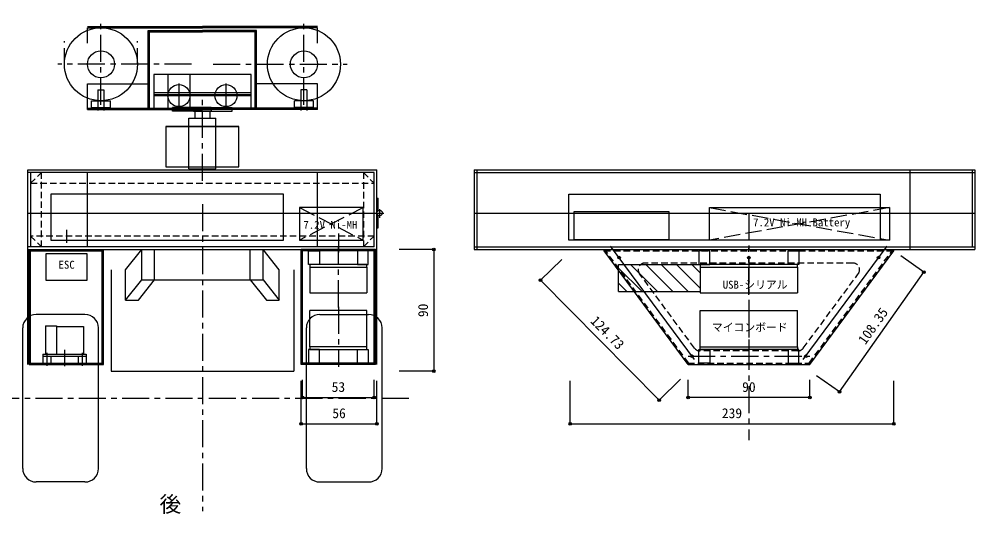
# Model space of a CAD drawing. Units: millimetres, scale not verified. Extents: x -511 to 749, y -380 to 307.
# Drawn here: x 43 to 749, y -380 to -14 of the extents above; entities that cross this region are included whole.
import ezdxf
from ezdxf.enums import TextEntityAlignment as Align

# ---------------------------------------------------------------- set-up
doc = ezdxf.new("R2010")
doc.units = ezdxf.units.MM
doc.header["$LTSCALE"] = 4
doc.header["$PDMODE"] = 32
doc.header["$PDSIZE"] = 2
for name, pattern in [('CHAIN1', [8, 5, -1, 1, -1]), ('DASHED1', [1.8, 1.2, -0.6]), ('DASHED3', [4, 3, -1])]:
    doc.linetypes.add(name, pattern=pattern)
for name, color, linetype in [('0-0', 7, 'Continuous'), ('0-1', 7, 'Continuous'), ('0-2', 6, 'Continuous'), ('0-3', 3, 'Continuous'), ('0-4', 7, 'Continuous'), ('0-7', 7, 'Continuous'), ('0-8', 7, 'DASHED3'), ('0-9', 6, 'Continuous'), ('0-A', 7, 'Continuous'), ('0-B', 7, 'Continuous'), ('0-C', 4, 'Continuous'), ('0-D', 3, 'Continuous'), ('0-E', 7, 'Continuous'), ('0-F', 4, 'Continuous')]:
    doc.layers.add(name, color=color, linetype=linetype)
doc.styles.add('ＭＳ ゴシック', font='')
doc.styles.get('ＭＳ ゴシック').set_extended_font_data('MS Gothic')

msp = doc.modelspace()

# ---------------------------------------------------------------- linework, layer by layer
at = {"layer": '0-0', "color": 4, "linetype": 'CHAIN1'}
for p, q in [((178.607, -151.059), (178.607, -378.243)), ((23.26, -294.732), (333.056, -294.732))]:
    msp.add_line(p, q, dxfattribs=at)
at = {"layer": '0-0'}
for p, q in [((121.807, -199.732), (133.807, -184.732)), ((133.807, -184.732), (223.407, -184.732)), ((143.307, -207.132), (143.307, -184.732)), ((213.907, -207.132), (213.907, -184.732)), ((223.407, -207.132), (223.407, -184.732)), ((235.407, -199.732), (223.407, -184.732)), ((111.107, -199.732), (111.107, -274.732)), ((121.807, -222.132), (121.807, -199.732)), ((235.407, -222.132), (235.407, -199.732)), ((246.107, -199.732), (246.107, -274.732)), ((133.807, -207.132), (223.407, -207.132)), ((223.407, -207.132), (235.407, -222.132)), ((91.807, -232.732), (55.807, -232.732)), ((265.407, -232.732), (301.407, -232.732)), ((45.807, -346.732), (45.807, -242.732)), ((101.807, -346.732), (101.807, -242.732)), ((255.407, -346.732), (255.407, -242.732)), ((311.407, -346.732), (311.407, -242.732)), ((111.107, -274.732), (246.107, -274.732)), ((91.807, -356.732), (55.807, -356.732)), ((265.407, -356.732), (301.407, -356.732))]:
    msp.add_line(p, q, dxfattribs=at)
for points in [[(121.807, -222.132), (133.807, -207.132), (133.807, -184.732)], [(121.807, -222.132), (131.307, -222.132), (143.307, -207.132)], [(213.907, -207.132), (225.907, -222.132), (235.407, -222.132)]]:
    msp.add_lwpolyline(points, dxfattribs=at)
for centre, start, end in [((55.807, -242.732), 90, 180), ((91.807, -242.732), 0, 90), ((265.407, -242.732), 90, 180), ((301.407, -242.732), 0, 90), ((55.807, -346.732), 180, 270), ((91.807, -346.732), 270, 0), ((265.407, -346.732), 180, 270), ((301.407, -346.732), 270, 0)]:
    msp.add_arc(centre, 10, start, end, dxfattribs=at)
at = {"layer": '0-1'}
for p, q in [((49.607, -184.732), (49.607, -125.732)), ((49.607, -125.732), (307.607, -125.732)), ((307.607, -184.732), (307.607, -125.732)), ((379.48, -125.732), (749.48, -125.732)), ((379.48, -125.732), (379.48, -184.732)), ((381.48, -125.732), (381.48, -184.732)), ((701.48, -125.732), (701.48, -184.732)), ((747.48, -125.732), (747.48, -182.732)), ((749.48, -125.732), (749.48, -184.732)), ((305.607, -127.732), (49.607, -127.732)), ((51.607, -127.732), (51.607, -182.732)), ((93.607, -182.732), (93.607, -127.732)), ((263.607, -182.732), (263.607, -127.732)), ((305.607, -182.732), (305.607, -127.732)), ((379.48, -127.732), (749.48, -127.732)), ((307.607, -146.732), (308.407, -146.732)), ((308.407, -156.132), (308.407, -146.732)), ((49.607, -157.732), (307.607, -157.732)), ((308.407, -168.732), (308.407, -159.332)), ((379.48, -157.732), (749.48, -157.732)), ((307.607, -168.732), (308.407, -168.732)), ((305.607, -182.732), (49.607, -182.732)), ((379.48, -182.732), (749.48, -182.732)), ((49.607, -184.732), (307.607, -184.732)), ((379.48, -184.732), (749.48, -184.732))]:
    msp.add_line(p, q, dxfattribs=at)
at = {"layer": '0-1', "linetype": 'DASHED1'}
for p, q in [((51.607, -135.732), (59.607, -127.732)), ((59.607, -182.732), (59.607, -127.732)), ((297.607, -127.732), (305.607, -135.732)), ((297.607, -127.732), (297.607, -182.732)), ((51.607, -135.732), (305.607, -135.732)), ((51.607, -174.732), (59.607, -182.732)), ((305.607, -174.732), (51.607, -174.732)), ((297.607, -182.732), (305.607, -174.732))]:
    msp.add_line(p, q, dxfattribs=at)
at = {"layer": '0-1', "color": 4, "linetype": 'CHAIN1'}
for p, q in [((309.607, -161.258), (309.607, -154.787)), ((307.607, -157.732), (312.728, -157.732))]:
    msp.add_line(p, q, dxfattribs=at)
at = {"layer": '0-1'}
msp.add_circle((309.607, -157.732), 2, dxfattribs=at)
at = {"layer": '0-2', "linetype": 'CHAIN1'}
msp.add_line((582.48, -157.828), (582.48, -325.697), dxfattribs=at)
at = {"layer": '0-2', "color": 4, "linetype": 'CHAIN1'}
for p, q in [((78.107, -170.129), (78.107, -179.868)), ((279.107, -172.832), (279.107, -187.001)), ((537.48, -263.732), (627.48, -263.732))]:
    msp.add_line(p, q, dxfattribs=at)
at = {"layer": '0-2', "color": 4}
for p, q in [((542.308, -266.169), (480.308, -182.169)), ((622.653, -266.169), (684.653, -182.169))]:
    msp.add_line(p, q, dxfattribs=at)
at = {"layer": '0-2'}
for p, q in [((49.607, -269.732), (49.607, -184.732)), ((50.607, -184.732), (105.607, -184.732)), ((50.607, -269.732), (50.607, -184.732)), ((51.607, -269.732), (51.607, -184.732)), ((51.607, -185.732), (104.607, -185.732)), ((104.607, -269.732), (104.607, -184.732)), ((105.607, -269.732), (105.607, -184.732)), ((306.607, -184.732), (251.607, -184.732)), ((251.607, -269.732), (251.607, -184.732)), ((252.607, -269.732), (252.607, -184.732)), ((305.607, -185.732), (252.607, -185.732)), ((305.607, -269.732), (305.607, -184.732)), ((306.607, -269.732), (306.607, -184.732)), ((307.607, -269.732), (307.607, -184.732)), ((475.48, -185.732), (475.48, -184.732)), ((475.48, -184.732), (689.48, -184.732)), ((537.48, -269.732), (475.48, -185.732)), ((627.48, -269.732), (689.48, -185.732)), ((689.48, -185.732), (689.48, -184.732)), ((50.607, -269.732), (105.607, -269.732)), ((51.607, -268.732), (104.607, -268.732)), ((306.607, -269.732), (251.607, -269.732)), ((305.607, -268.732), (252.607, -268.732)), ((537.48, -269.732), (537.48, -268.732)), ((537.48, -269.732), (627.48, -269.732)), ((627.48, -269.732), (627.48, -268.732))]:
    msp.add_line(p, q, dxfattribs=at)
at = {"layer": '0-2', "linetype": 'DASHED1'}
for p, q in [((475.48, -185.732), (689.48, -185.732)), ((537.985, -268.732), (476.723, -185.732)), ((626.976, -268.732), (688.237, -185.732)), ((659.261, -194.732), (505.7, -194.732)), ((542.272, -257.702), (501.677, -202.702)), ((622.688, -257.702), (663.284, -202.702)), ((618.665, -259.732), (546.295, -259.732)), ((537.48, -268.732), (627.48, -268.732))]:
    msp.add_line(p, q, dxfattribs=at)
at = {"layer": '0-2'}
for centre in [(486.628, -190.732), (582.48, -190.732), (678.332, -190.732), (540.509, -263.732), (624.452, -263.732)]:
    msp.add_circle(centre, 1, dxfattribs=at)
at = {"layer": '0-2', "linetype": 'DASHED1'}
for centre, start, end in [((505.7, -199.732), 90, 216.43086), ((659.261, -199.732), 323.56914, 90), ((546.295, -254.732), 216.43086, 270), ((618.665, -254.732), 270, 323.56914)]:
    msp.add_arc(centre, 5, start, end, dxfattribs=at)
at = {"layer": '0-3'}
for p, q in [((93.607, -19.632), (178.607, -19.632)), ((93.607, -32.067), (93.607, -20.632)), ((93.607, -20.632), (178.607, -20.632)), ((263.607, -19.632), (178.607, -19.632)), ((263.607, -20.632), (178.607, -20.632)), ((263.607, -32.067), (263.607, -20.632)), ((138.607, -80.132), (138.607, -22.632)), ((138.607, -22.632), (178.607, -22.632)), ((138.607, -23.632), (178.607, -23.632)), ((139.607, -80.132), (139.607, -23.632)), ((218.607, -22.632), (178.607, -22.632)), ((218.607, -23.632), (178.607, -23.632)), ((217.607, -80.132), (217.607, -23.632)), ((218.607, -80.132), (218.607, -22.632)), ((93.607, -81.132), (93.607, -62.132)), ((93.607, -62.132), (138.607, -62.132)), ((263.607, -62.132), (218.607, -62.132)), ((263.607, -81.132), (263.607, -62.132)), ((101.357, -66.632), (101.357, -81.796)), ((101.357, -66.632), (105.857, -66.632)), ((105.857, -66.632), (105.857, -81.796)), ((251.357, -66.632), (251.357, -81.796)), ((255.857, -66.632), (251.357, -66.632)), ((255.857, -66.632), (255.857, -81.796)), ((110.607, -80.132), (110.607, -74.632)), ((246.607, -80.132), (246.607, -74.632)), ((93.607, -80.132), (178.607, -80.132)), ((93.607, -81.132), (178.607, -81.132)), ((96.607, -79.632), (110.607, -79.632)), ((263.607, -80.132), (178.607, -80.132)), ((263.607, -81.132), (178.607, -81.132)), ((260.607, -79.632), (246.607, -79.632))]:
    msp.add_line(p, q, dxfattribs=at)
at = {"layer": '0-3', "color": 4, "linetype": 'DASHED3'}
for p, q in [((76.607, -47.632), (76.607, -30.504)), ((130.607, -47.632), (130.607, -30.504))]:
    msp.add_line(p, q, dxfattribs=at)
at = {"layer": '0-3'}
for points in [[(96.607, -80.132), (96.607, -74.632), (110.607, -74.632)], [(260.607, -80.132), (260.607, -74.632), (246.607, -74.632)]]:
    msp.add_lwpolyline(points, dxfattribs=at)
at = {"layer": '0-4'}
for p, q in [((153.107, -55.132), (153.107, -80.132)), ((169.357, -55.132), (169.357, -80.132)), ((142.607, -68.532), (214.607, -68.532)), ((142.607, -70.132), (214.607, -70.132))]:
    msp.add_line(p, q, dxfattribs=at)
at = {"layer": '0-4', "color": 3}
for p, q in [((161.232, -61.949), (161.232, -78.419)), ((195.982, -61.949), (195.982, -78.419)), ((142.607, -70.857), (214.607, -70.857))]:
    msp.add_line(p, q, dxfattribs=at)
at = {"layer": '0-4'}
msp.add_lwpolyline([(142.607, -80.132), (214.607, -80.132), (214.607, -55.132), (142.607, -55.132)], close=True, dxfattribs=at)
at = {"layer": '0-4', "color": 3}
for centre in [(161.232, -70.857), (195.982, -70.857)]:
    msp.add_circle(centre, 8.125, dxfattribs=at)
at = {"layer": '0-7'}
msp.add_lwpolyline([(93.066, -207.553), (63.066, -207.553), (63.066, -187.553), (93.066, -187.553)], close=True, dxfattribs=at)
at = {"layer": '0-8'}
for p, q in [((250.385, -153.732), (297.385, -177.732)), ((297.385, -153.732), (250.385, -177.732)), ((686.335, -153.732), (553.335, -177.732)), ((553.335, -153.732), (686.335, -177.732))]:
    msp.add_line(p, q, dxfattribs=at)
at = {"layer": '0-8', "linetype": 'Continuous'}
for points in [[(250.385, -153.732), (250.385, -177.732), (297.385, -177.732), (297.385, -153.732)], [(686.335, -177.732), (553.335, -177.732), (553.335, -153.732), (686.335, -153.732)], [(523.316, -177.52), (453.316, -177.52), (453.316, -156.52), (523.316, -156.52)]]:
    msp.add_lwpolyline(points, close=True, dxfattribs=at)
at = {"layer": '0-9', "linetype": 'CHAIN1'}
for p, q in [((103.607, -77.768), (103.607, -14.218)), ((253.607, -77.768), (253.607, -14.218)), ((170.607, -47.632), (71.716, -47.632)), ((186.607, -47.632), (285.498, -47.632))]:
    msp.add_line(p, q, dxfattribs=at)
at = {"layer": '0-9', "color": 7}
for p, q in [((205.607, -93.653), (151.607, -93.653)), ((151.607, -93.653), (151.607, -123.653)), ((151.607, -93.653), (205.607, -93.653))]:
    msp.add_line(p, q, dxfattribs=at)
msp.add_lwpolyline([(151.607, -123.653), (205.607, -123.653), (205.607, -93.653)], dxfattribs=at)
at = {"layer": '0-9'}
for centre, radius in [((103.607, -47.632), 27), ((253.607, -47.632), 27), ((103.607, -47.632), 10), ((253.607, -47.632), 10)]:
    msp.add_circle(centre, radius, dxfattribs=at)
at = {"layer": '0-A', "color": 4, "linetype": 'CHAIN1'}
msp.add_line((178.607, -134.018), (178.607, -70.397), dxfattribs=at)
at = {"layer": '0-A'}
for p, q in [((185.107, -79.632), (156.607, -79.632)), ((156.607, -82.232), (156.607, -79.632)), ((185.107, -82.232), (156.607, -82.232)), ((172.107, -79.632), (200.607, -79.632)), ((172.107, -79.632), (172.107, -82.232)), ((172.107, -82.232), (200.607, -82.232)), ((173.107, -82.232), (173.107, -87.632)), ((184.107, -82.232), (184.107, -87.632)), ((185.107, -79.632), (185.107, -82.232)), ((200.607, -82.232), (200.607, -79.632)), ((168.607, -87.632), (188.607, -87.632)), ((168.607, -125.132), (168.607, -87.632)), ((188.607, -125.132), (188.607, -87.632)), ((168.607, -125.132), (188.607, -125.132))]:
    msp.add_line(p, q, dxfattribs=at)
at = {"layer": '0-B'}
for points in [[(66.607, -177.732), (238.607, -177.732), (238.607, -143.732), (66.607, -143.732)], [(679.48, -177.732), (449.48, -177.732), (449.48, -143.732), (679.48, -143.732)]]:
    msp.add_lwpolyline(points, close=True, dxfattribs=at)
at = {"layer": '0-C', "linetype": 'CHAIN1'}
for p, q in [((279.107, -227.515), (279.107, -183.049)), ((582.48, -218.328), (582.48, -183.606))]:
    msp.add_line(p, q, dxfattribs=at)
at = {"layer": '0-C'}
for p, q in [((486.224, -195.862), (546.224, -195.862)), ((486.224, -215.862), (486.224, -195.862)), ((514.993, -215.862), (494.993, -195.862)), ((526.306, -215.862), (506.306, -195.862)), ((537.62, -215.862), (517.62, -195.862)), ((546.224, -213.153), (528.934, -195.862)), ((546.224, -201.839), (540.248, -195.862)), ((546.48, -195.732), (546.48, -197.732)), ((618.48, -195.732), (546.48, -195.732)), ((546.48, -197.732), (618.48, -197.732)), ((546.48, -197.732), (546.48, -216.732)), ((618.48, -197.732), (618.48, -195.732)), ((618.48, -197.732), (618.48, -216.732)), ((258.107, -197.798), (258.107, -216.798)), ((300.107, -197.798), (300.107, -216.798)), ((503.679, -215.862), (486.224, -198.407)), ((492.365, -215.862), (486.224, -209.721)), ((258.107, -216.798), (300.107, -216.798)), ((486.224, -215.862), (546.224, -215.862)), ((546.48, -216.732), (618.48, -216.732))]:
    msp.add_line(p, q, dxfattribs=at)
for points in [[(265.107, -195.798), (257.107, -195.798), (257.107, -185.798), (265.107, -185.798)], [(293.107, -195.798), (301.107, -195.798), (301.107, -185.798), (293.107, -185.798)], [(545.48, -195.732), (553.48, -195.732), (553.48, -185.732), (545.48, -185.732)], [(619.48, -195.732), (611.48, -195.732), (611.48, -185.732), (619.48, -185.732)], [(258.107, -197.798), (300.107, -197.798), (300.107, -195.798), (258.107, -195.798)]]:
    msp.add_lwpolyline(points, close=True, dxfattribs=at)
at = {"layer": '0-D'}
for p, q in [((258.107, -256.732), (258.107, -229.732)), ((300.107, -229.732), (258.107, -229.732)), ((300.107, -256.732), (300.107, -229.732)), ((546.48, -229.732), (618.48, -229.732)), ((546.48, -256.732), (546.48, -229.732)), ((618.48, -256.732), (618.48, -229.732)), ((546.48, -256.732), (618.48, -256.732)), ((546.48, -258.732), (546.48, -256.732)), ((618.48, -258.732), (546.48, -258.732)), ((618.48, -256.732), (618.48, -258.732))]:
    msp.add_line(p, q, dxfattribs=at)
at = {"layer": '0-D', "linetype": 'CHAIN1'}
for p, q in [((279.107, -227.016), (279.107, -271.481)), ((582.48, -227.199), (582.48, -271.481))]:
    msp.add_line(p, q, dxfattribs=at)
at = {"layer": '0-D'}
for points in [[(265.107, -258.732), (257.107, -258.732), (257.107, -268.732), (265.107, -268.732)], [(300.107, -256.732), (258.107, -256.732), (258.107, -258.732), (300.107, -258.732)], [(293.107, -258.732), (301.107, -258.732), (301.107, -268.732), (293.107, -268.732)], [(545.48, -258.732), (553.48, -258.732), (553.48, -268.732), (545.48, -268.732)], [(619.48, -258.732), (611.48, -258.732), (611.48, -268.732), (619.48, -268.732)]]:
    msp.add_lwpolyline(points, close=True, dxfattribs=at)
at = {"layer": '0-E'}
for p, q in [((62.669, -241.232), (62.669, -262.232)), ((62.669, -241.232), (70.669, -241.232)), ((70.669, -241.232), (70.669, -262.232)), ((70.669, -241.732), (90.669, -241.732)), ((90.669, -241.732), (90.669, -262.232)), ((60.669, -262.232), (60.669, -263.732)), ((60.669, -262.232), (60.669, -263.732)), ((60.669, -263.732), (92.669, -263.732)), ((60.669, -263.732), (60.669, -268.732)), ((66.669, -263.732), (66.669, -268.732)), ((86.669, -263.732), (86.669, -268.732)), ((92.669, -263.732), (92.669, -268.732))]:
    msp.add_line(p, q, dxfattribs=at)
at = {"layer": '0-E', "color": 4, "linetype": 'CHAIN1'}
for p, q in [((63.669, -261.079), (63.669, -270.713)), ((76.669, -258.824), (76.669, -270.965)), ((89.669, -261.079), (89.669, -270.713))]:
    msp.add_line(p, q, dxfattribs=at)
at = {"layer": '0-E'}
msp.add_lwpolyline([(60.669, -262.232), (92.669, -262.232), (92.669, -263.732)], dxfattribs=at)
at = {"layer": '0-F'}
for p, q in [((349.527, -184.732), (323.926, -184.732)), ((349.527, -184.732), (349.527, -274.732)), ((711.819, -201.471), (694.804, -189.483)), ((428.544, -207.42), (444.132, -192.009)), ((649.413, -290.047), (711.819, -201.471)), ((428.544, -207.42), (516.239, -296.123)), ((349.527, -274.732), (323.926, -274.732)), ((251.607, -313.698), (251.607, -281.902)), ((252.607, -294.29), (252.607, -281.076)), ((305.607, -294.29), (305.607, -281.076)), ((307.607, -313.698), (307.607, -281.902)), ((450.48, -313.698), (450.48, -281.902)), ((516.239, -296.123), (531.827, -280.712)), ((537.48, -294.29), (537.48, -281.076)), ((627.48, -294.29), (627.48, -281.076)), ((649.413, -290.047), (632.398, -278.059)), ((689.48, -313.698), (689.48, -281.902)), ((252.607, -294.29), (305.607, -294.29)), ((627.48, -294.29), (537.48, -294.29)), ((251.607, -313.698), (307.607, -313.698)), ((450.48, -313.698), (689.48, -313.698))]:
    msp.add_line(p, q, dxfattribs=at)
for p in [(349.527, -184.732), (711.819, -201.471), (428.544, -207.42), (349.527, -274.732), (649.413, -290.047), (252.607, -294.29), (305.607, -294.29), (516.239, -296.123), (537.48, -294.29), (627.48, -294.29), (251.607, -313.698), (307.607, -313.698), (450.48, -313.698), (689.48, -313.698)]:
    msp.add_point(p, dxfattribs=at)

# ---------------------------------------------------------------- texts
at = {"layer": '0-0', "style": 'ＭＳ ゴシック'}
msp.add_text('後', height=11.73, dxfattribs=at).set_placement((146.9, -382.539), align=Align.BOTTOM_LEFT)
at = {"layer": '0-7', "color": 4, "style": 'ＭＳ ゴシック'}
msp.add_text('ESC', height=5.865, dxfattribs=at).set_placement((72.27, -200.656), align=Align.BOTTOM_LEFT)
at = {"layer": '0-8', "color": 4, "style": 'ＭＳ ゴシック'}
for s, p in [('7.2V Ni-MH Battery', (585.55, -169.324)), ('7.2V Ni-MH', (253.232, -171.12))]:
    msp.add_text(s, height=5.865, dxfattribs=at).set_placement(p, align=Align.BOTTOM_LEFT)
at = {"layer": '0-C', "style": 'ＭＳ ゴシック'}
msp.add_text('USB-シリアル', height=5.865, dxfattribs=at).set_placement((563.125, -215.456), align=Align.BOTTOM_LEFT)
at = {"layer": '0-D', "color": 4, "style": 'ＭＳ ゴシック'}
msp.add_text('マイコンボード', height=5.865, dxfattribs=at).set_placement((555.125, -247.008), align=Align.BOTTOM_LEFT)
at = {"layer": '0-F', "style": 'ＭＳ ゴシック'}
for s, rotation, p in [('90', 90, (347.527, -234.732)), ('108.35', 54.834, (670.341, -256.869)), ('124.73', 314.673, (463.268, -239.698))]:
    msp.add_text(s, height=7.331, rotation=rotation, dxfattribs=at).set_placement(p, align=Align.BOTTOM_LEFT)
for s, p in [('53', (274.107, -292.29)), ('90', (577.48, -292.29)), ('56', (274.607, -311.698)), ('239', (562.48, -311.698))]:
    msp.add_text(s, height=7.331, dxfattribs=at).set_placement(p, align=Align.BOTTOM_LEFT)

doc.saveas('drawing.dxf')
